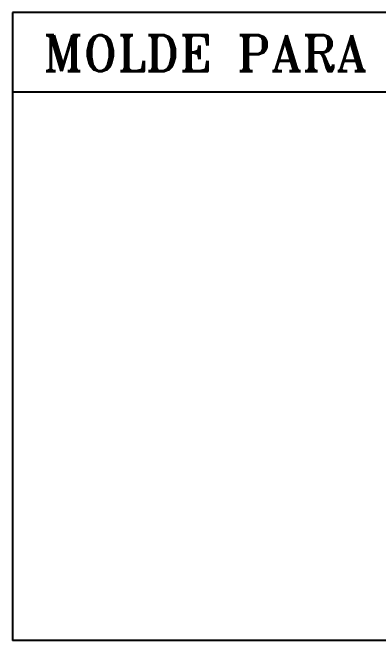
# Model space of a CAD drawing. Extents: x -800 to 12181, y -6101 to 2255.
# Drawn here: x 11257 to 11378.2, y 1377 to 1585.4 of the extents above; entities that cross this region are included whole.
import ezdxf

# ---------------------------------------------------------------- set-up
doc = ezdxf.new("R2010")
doc.units = 0
doc.header["$MEASUREMENT"] = 0
doc.layers.add('25', color=2, linetype='CONTINUOUS')
doc.layers.add('30', color=3, linetype='CONTINUOUS')
doc.styles.add('ROMANTICBOLD', font='ROMANT.SHX', dxfattribs={"height": 10})

msp = doc.modelspace()

# ---------------------------------------------------------------- linework, layer by layer
at = {"layer": '25', "color": 2}
for p, q in [((12180.956, 1585.406, -8.914), (11256.956, 1585.406, -8.914)), ((11256.956, 1585.406, -8.914), (11256.956, 1376.995, -8.914)), ((12180.956, 1559.006, -8.914), (11256.956, 1559.006, -8.914)), ((12180.956, 1376.995, -8.914), (11256.956, 1376.995, -8.914))]:
    msp.add_line(p, q, dxfattribs=at)

# ---------------------------------------------------------------- texts
at = {"layer": '30', "style": 'ROMANTICBOLD'}
msp.add_text('MOLDE PARA SOLDA "CABOxCABO" (T) INSTALACAO DO CABO NA HORIZONTAL', height=12, dxfattribs=at).set_placement((11267.033, 1565.916, -8.914))

doc.saveas('drawing.dxf')
